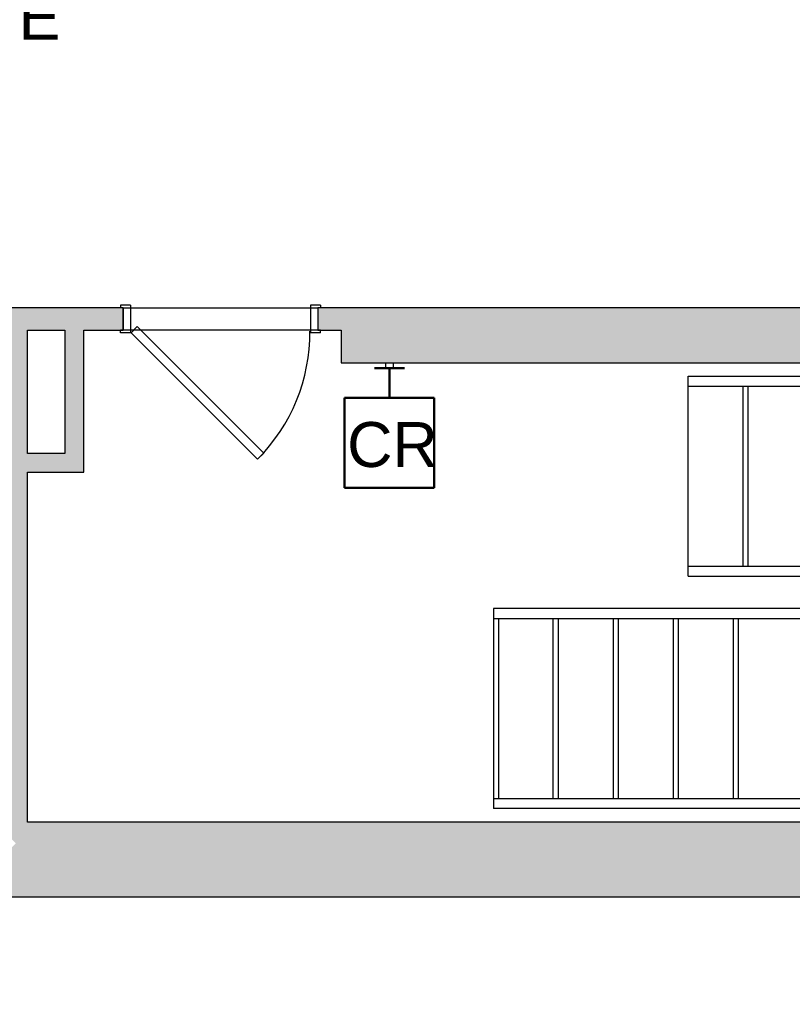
# Model space of a CAD drawing. Header units: inches. Extents: x 385 to 2249, y -1773 to -36.
# Drawn here: x 1061.1 to 1215.8, y -1742.9 to -1544.8 of the extents above; entities that cross this region are included whole.
import ezdxf

# ---------------------------------------------------------------- set-up
doc = ezdxf.new("R2010")
doc.units = ezdxf.units.IN
doc.header["$MEASUREMENT"] = 0
for name, color, linetype, lineweight in [('A-ANNO-NOTE', 131, 'Continuous', 30), ('A-DETL', 90, 'Continuous', 9), ('A-DOOR', 31, 'Continuous', 13), ('A-DOOR-FRAM', 31, 'Continuous', 20), ('A-WALL', 113, 'Continuous', 13), ('E-ELEC-FIXT', 91, 'Continuous', 9)]:
    doc.layers.add(name, color=color, linetype=linetype, lineweight=lineweight)
doc.styles.add('Swis721 Lt BT', font='swissl.ttf', dxfattribs={"height": 9.000000000000002})

# ---------------------------------------------------------------- blocks, each defined once
blk = doc.blocks.new('Walls 10 - Walls 10-5024447-Level 6 POWER _ SIGNAL')
at = {"layer": 'A-WALL', "lineweight": 9}
h = blk.add_hatch(color=7, dxfattribs=at)
h.paths.add_polyline_path([(1226.728588893021, -1742.890500106927), (1330.204015810632, -1742.890500106927), (1330.204015810632, -1718.890500106926), (1328.481585320897, -1718.890500106926), (1328.453847912416, -1602.446514010015), (1120.789588903711, -1602.446514010015), (1120.789588903711, -1606.946514010016), (1125.457215602626, -1606.946514010015), (1125.457215602626, -1613.446494810887), (1295.454015810631, -1613.446494810887), (1295.454015810631, -1705.422367361874), (1062.639057060287, -1705.422367361874), (1062.639057060288, -1635.391104591371), (1073.889057060284, -1635.39110459137), (1073.889057060284, -1606.946514010015), (1081.789588903711, -1606.946514010015), (1081.789588903711, -1602.446514010015), (1058.889057060288, -1602.446514010015), (1058.889057060288, -1708.282285062195), (1060.30327062266, -1709.696498624569), (1058.889057060288, -1711.110712186942), (1058.889057060288, -1720.422367361874), (1219.481585320899, -1720.422367361874), (1219.503839832074, -1742.890500106927), (1221.481585320897, -1742.890500106927)], flags=0)
h.paths.add_polyline_path([(1221.481585320897, -1736.890500106923), (1221.481585320896, -1718.890500106926), (1324.204015810632, -1718.890500106926), (1324.204015810632, -1736.890500106923), (1226.728588893021, -1736.890500106923)], flags=0)
h.paths.add_polyline_path([(1324.731585320898, -1706.922367361874), (1299.204015810631, -1706.922367361874), (1299.204015810631, -1615.946322018862), (1324.731585320898, -1615.946322018862)], flags=0)
h.paths.add_polyline_path([(1062.639057060288, -1631.641104591371), (1062.639057060288, -1606.946514010015), (1070.139057060284, -1606.946514010015), (1070.139057060284, -1631.64110459137)], flags=0)
h.paths.add_polyline_path([(1324.204015810632, -1612.196322018862), (1299.204015810631, -1612.196322018862), (1299.204015810631, -1606.946514010016), (1324.731585320898, -1606.946514010016), (1324.731585320898, -1612.196322018862)], flags=0)
at = {"layer": 'A-WALL', "color": 8, "lineweight": 20}
for p, q in [((1058.889057060286, -1602.446514010013), (1058.889057060286, -1720.422367361872)), ((1081.78958890371, -1602.446514010013), (1058.889057060286, -1602.446514010013)), ((1081.78958890371, -1606.946514010014), (1081.78958890371, -1602.446514010013)), ((1125.075222139082, -1602.446514010013), (1120.78958890371, -1602.446514010013)), ((1120.78958890371, -1602.446514010013), (1120.78958890371, -1606.946514010014)), ((1328.481585320896, -1602.446514010014), (1125.075222139082, -1602.446514010013)), ((1328.481585320896, -1718.890500106924), (1328.481585320896, -1602.446514010014)), ((1062.639057060286, -1631.641104591369), (1062.639057060286, -1606.946514010013)), ((1062.639057060286, -1606.946514010013), (1070.139057060283, -1606.946514010013)), ((1070.139057060283, -1606.946514010013), (1070.139057060283, -1631.641104591369)), ((1073.889057060283, -1635.391104591369), (1073.889057060283, -1606.946514010014)), ((1073.889057060283, -1606.946514010014), (1081.78958890371, -1606.946514010014)), ((1120.78958890371, -1606.946514010014), (1125.457215602624, -1606.946514010014)), ((1125.457215602624, -1606.946514010014), (1125.457215602624, -1613.446494810884)), ((1299.20401581063, -1612.196322018861), (1299.20401581063, -1606.946514010014)), ((1299.20401581063, -1606.946514010014), (1324.731585320896, -1606.946514010014)), ((1324.731585320896, -1606.946514010014), (1324.731585320896, -1612.196322018861)), ((1324.731585320896, -1612.196322018861), (1299.20401581063, -1612.196322018861)), ((1125.457215602624, -1613.446494810884), (1295.45401581063, -1613.446494810885)), ((1295.45401581063, -1613.446494810885), (1295.45401581063, -1705.422367361873)), ((1299.20401581063, -1706.922367361872), (1299.20401581063, -1615.946322018861)), ((1299.20401581063, -1615.946322018861), (1324.731585320896, -1615.946322018861)), ((1324.731585320896, -1615.946322018861), (1324.731585320896, -1706.922367361872)), ((1070.139057060283, -1631.641104591369), (1062.639057060286, -1631.641104591369)), ((1062.639057060286, -1705.422367361872), (1062.639057060286, -1635.391104591369)), ((1062.639057060286, -1635.391104591369), (1073.889057060283, -1635.391104591369)), ((1295.45401581063, -1705.422367361873), (1062.639057060286, -1705.422367361872)), ((1324.731585320896, -1706.922367361872), (1299.20401581063, -1706.922367361872)), ((1221.481585320896, -1736.890500106921), (1221.481585320896, -1718.890500106924)), ((1221.481585320896, -1718.890500106924), (1324.20401581063, -1718.890500106924)), ((1324.20401581063, -1718.890500106924), (1324.20401581063, -1736.890500106921)), ((1330.20401581063, -1718.890500106924), (1328.481585320896, -1718.890500106924)), ((1330.20401581063, -1742.890500106925), (1330.20401581063, -1718.890500106924)), ((1058.889057060286, -1720.422367361872), (1062.639057060286, -1720.422367361872)), ((1062.639057060286, -1720.422367361872), (1219.481585320896, -1720.422367361872)), ((1219.481585320896, -1720.422367361872), (1219.481585320896, -1742.890500106925)), ((1324.20401581063, -1736.890500106921), (1221.481585320896, -1736.890500106921)), ((1219.481585320896, -1742.890500106925), (1330.20401581063, -1742.890500106925))]:
    blk.add_line(p, q, dxfattribs=at)
at = {"layer": 'A-WALL', "lineweight": 9}
for p, q in [((1081.78958890371, -1602.446514010013), (1120.78958890371, -1602.446514010013)), ((1120.78958890371, -1606.946514010014), (1081.78958890371, -1606.946514010014))]:
    blk.add_line(p, q, dxfattribs=at)
blk = doc.blocks.new('Single Flush w-Small Louvre - Int-L-WDMF-36_ x 84_-5099506-Level 6 POWER _ SIGNAL')
at = {"layer": 'A-DOOR', "color": 8, "lineweight": 20}
for p, q in [((-7.417011601243538, 28.07326160124338), (-8.654448468319996, 26.83582473416692)), ((17.90624999999971, 2.75000000000017), (-7.417011601243538, 28.07326160124338)), ((-8.654448468319996, 26.83582473416692), (16.66881313292325, 1.512563132923715)), ((16.66881313292325, 1.512563132923711), (17.90624999999971, 2.75000000000017))]:
    blk.add_line(p, q, dxfattribs=at)
at = {"layer": 'A-DOOR', "lineweight": 9}
blk.add_arc((17.90624999999971, 2.749999999998841), 35.8125, 135, 180.4999999999995, dxfattribs=at)
at = {"layer": 'A-DOOR-FRAM', "color": 8}
for p, q in [((-20.00000000000034, 2.75000000000017), (-18.00000000000034, 2.75000000000017)), ((-20.00000000000034, 2.75000000000017), (-20.00000000000034, 2.25000000000017)), ((-20.00000000000034, 2.25000000000017), (-19.50000000000033, 2.25000000000017)), ((-19.50000000000033, -2.250000000000219), (-19.50000000000033, 2.25000000000017)), ((-18.00000000000034, -2.750000000000218), (-18.00000000000034, 2.750000000000171)), ((18.00000399999965, -2.750000000000218), (18.00000399999965, 2.750000000000171)), ((18.00000399999965, 2.75000000000017), (20.00000399999976, 2.75000000000017)), ((19.50000399999976, 2.25000000000017), (20.00000399999976, 2.25000000000017)), ((19.50000399999976, -2.250000000000219), (19.50000399999976, 2.25000000000017)), ((20.00000399999976, 2.75000000000017), (20.00000399999976, 2.25000000000017)), ((-20.00000000000036, -2.250000000000219), (-19.50000000000033, -2.250000000000219)), ((-20.00000000000036, -2.750000000000218), (-20.00000000000036, -2.250000000000219)), ((-20.00000000000036, -2.750000000000218), (-18.00000000000034, -2.750000000000218)), ((18.00000399999965, -2.750000000000218), (20.00000399999976, -2.750000000000218)), ((19.50000399999976, -2.250000000000219), (20.00000399999976, -2.250000000000218)), ((20.00000399999976, -2.750000000000218), (20.00000399999976, -2.250000000000218))]:
    blk.add_line(p, q, dxfattribs=at)
blk = doc.blocks.new('PS - Junction Box _Wall Base_ - Card Reader-4953073-Level 6 POWER _ SIGNAL')
at = {"layer": 'E-ELEC-FIXT'}
for p, q in [((1133.741127597615, -1614.508994810884), (1136.491127597615, -1614.508994810884)), ((1133.741127597615, -1614.508994810884), (1133.741127597615, -1614.696494810884)), ((1134.366127597615, -1613.446494810884), (1134.366127597615, -1614.508994810884)), ((1135.866127597615, -1613.446494810884), (1135.866127597615, -1614.508994810884)), ((1136.491127597615, -1614.508994810884), (1136.491127597615, -1614.696494810884)), ((1136.491127597615, -1614.696494810884), (1133.741127597615, -1614.696494810884))]:
    blk.add_line(p, q, dxfattribs=at)

msp = doc.modelspace()

# ---------------------------------------------------------------- linework, layer by layer
at = {"layer": 'A-ANNO-NOTE'}
for p, q in [((1138.116127597615, -1614.508994810885), (1132.116127597615, -1614.508994810885)), ((1135.116127597615, -1614.508994810885), (1135.116127597615, -1620.508994810885)), ((1126.116127597615, -1620.508994810885), (1144.116127597615, -1620.508994810885)), ((1126.116127597614, -1638.508994810885), (1126.116127597615, -1620.508994810885)), ((1144.116127597615, -1620.508994810885), (1144.116127597615, -1638.508994810885)), ((1144.116127597615, -1638.508994810885), (1126.116127597615, -1638.508994810885))]:
    msp.add_line(p, q, dxfattribs=at)
at = {"layer": 'A-DETL', "lineweight": 13}
for p, q in [((1194.954015810628, -1616.172971846317), (1264.16455823054, -1616.172971846317)), ((1194.954015810628, -1656.172971846317), (1194.954015810628, -1616.172971846317)), ((1194.954015810628, -1654.172971846317), (1194.954015810628, -1618.172971846317)), ((1194.954015810628, -1618.172971846317), (1254.954015810628, -1618.172971846318)), ((1205.954015810629, -1654.172971846317), (1205.954015810629, -1618.172971846317)), ((1206.954015810628, -1654.172971846317), (1206.954015810628, -1618.172971846317)), ((1194.954015810628, -1654.172971846317), (1254.954015810628, -1654.172971846318)), ((1194.954015810628, -1656.172971846317), (1252.954015810628, -1656.172971846317)), ((1155.954015810628, -1662.672971846317), (1155.954015810628, -1702.672971846317)), ((1218.627862647528, -1662.672971846317), (1155.954015810628, -1662.672971846317)), ((1155.954015810628, -1662.672971846317), (1155.954015810628, -1664.672971846317)), ((1155.954015810628, -1664.672971846317), (1167.954015810628, -1664.672971846317)), ((1155.954015810628, -1664.672971846317), (1254.954015810628, -1664.672971846318)), ((1156.954015810628, -1664.672971846317), (1156.954015810628, -1700.672971846317)), ((1167.954015810628, -1700.672971846317), (1167.954015810628, -1664.672971846317)), ((1168.954015810628, -1664.672971846317), (1168.954015810628, -1700.672971846317)), ((1179.954015810628, -1664.672971846317), (1179.954015810628, -1700.672971846317)), ((1180.954015810628, -1664.672971846317), (1180.954015810628, -1700.672971846317)), ((1191.954015810628, -1664.672971846317), (1191.954015810628, -1700.672971846317)), ((1192.954015810628, -1664.672971846317), (1192.954015810628, -1700.672971846317)), ((1203.954015810628, -1664.672971846317), (1203.954015810628, -1700.672971846317)), ((1204.954015810628, -1664.672971846317), (1204.954015810628, -1700.672971846317)), ((1155.954015810628, -1700.672971846317), (1254.743473390717, -1700.672971846318)), ((1273.848744600673, -1702.672971846317), (1155.954015810628, -1702.672971846317))]:
    msp.add_line(p, q, dxfattribs=at)

# ---------------------------------------------------------------- block references
at = {"layer": 'A-DOOR', "rotation": 180}
msp.add_blockref('Single Flush w-Small Louvre - Int-L-WDMF-36_ x 84_-5099506-Level 6 POWER _ SIGNAL', (1101.28958890371, -1604.696514010014), dxfattribs=at)
at = {"layer": 'A-WALL', "lineweight": 9}
msp.add_blockref('Walls 10 - Walls 10-5024447-Level 6 POWER _ SIGNAL', (0, 0), dxfattribs=at)
at = {"layer": 'E-ELEC-FIXT'}
msp.add_blockref('PS - Junction Box _Wall Base_ - Card Reader-4953073-Level 6 POWER _ SIGNAL', (0, 0), dxfattribs=at)

# ---------------------------------------------------------------- texts
at = {"layer": 'A-ANNO-NOTE', "lineweight": 9, "char_height": 8.999999999999998, "attachment_point": 1, "style": 'Swis721 Lt BT'}
for s, insert, width in [('E', (1060.831462922239, -1539.772589648367), 9.392999999999999), ('CR', (1126.655290472384, -1625.332460920167), 20.604)]:
    msp.add_mtext(s, dxfattribs=dict(at, insert=insert, width=width))

doc.saveas('drawing.dxf')
